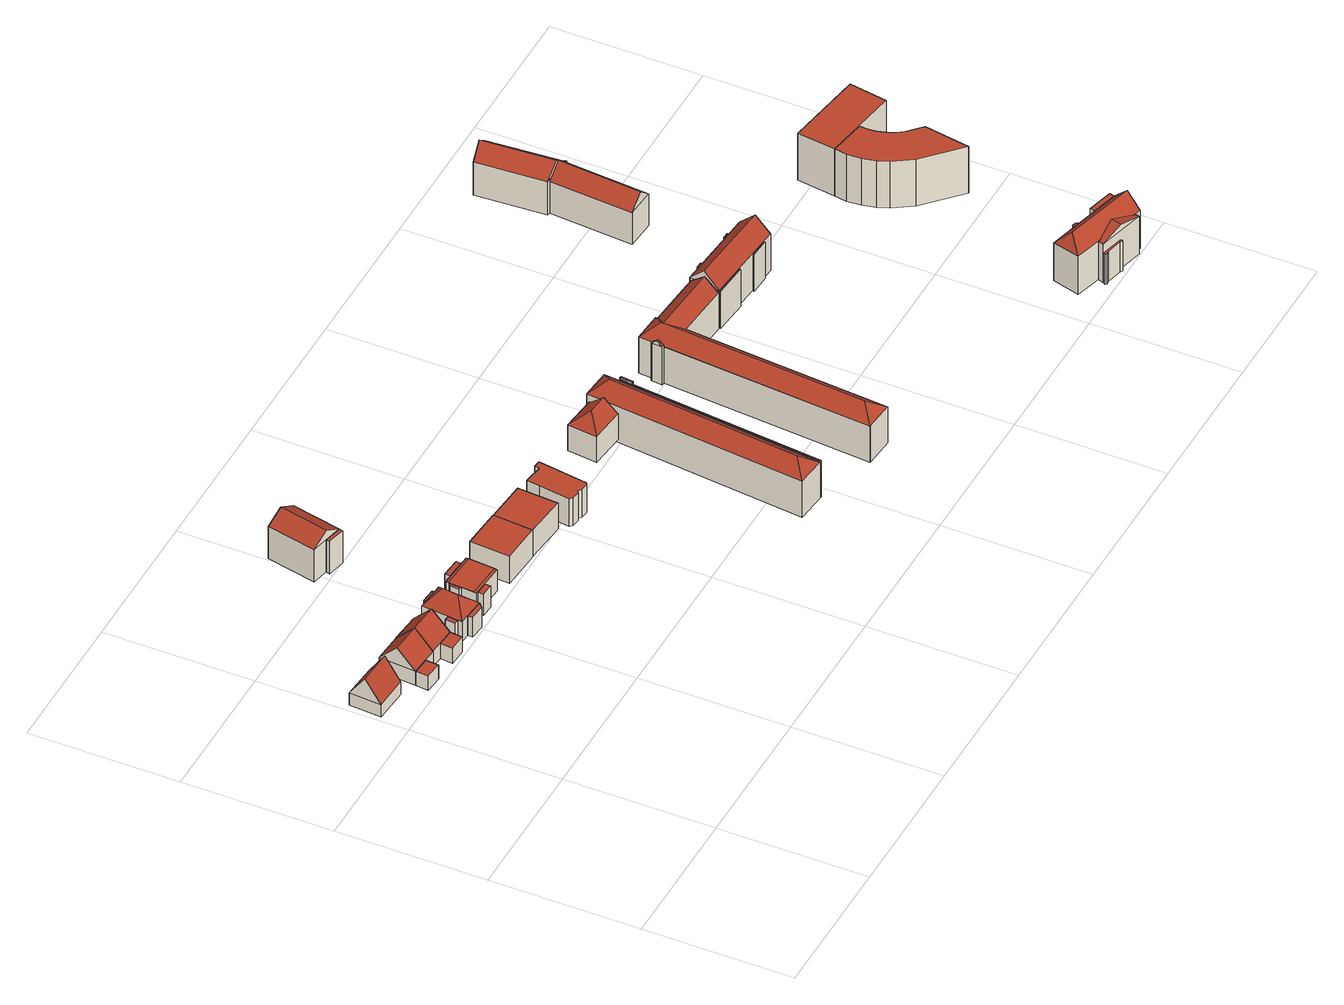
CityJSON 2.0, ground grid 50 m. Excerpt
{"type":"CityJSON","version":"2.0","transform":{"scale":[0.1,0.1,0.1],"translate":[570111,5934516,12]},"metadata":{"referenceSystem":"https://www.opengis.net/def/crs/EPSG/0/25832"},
"CityObjects":{
"building1":{"type":"Building","attributes":{"name":"Horner Weg","Gemeindeschluessel":"02100123","function":"31001_1010","yearOfConstruction":1948,"roofType":"3100","measuredHeight":12.49,"storeysAboveGround":1},"address":[{"country":"Germany","locality":"Hamburg","thoroughfareNumber":"18","thoroughfareName":"Horner Weg","postcode":"20535"}],"geometry":[{"type":"Solid","lod":"2","boundaries":[[[[0,1,2,3]],[[4,5,1,0]],[[6,7,5,4]],[[3,2,7,6]],[[0,8,4]],[[6,9,3]],[[3,9,8,0]],[[4,8,9,6]],[[1,5,7,2]]]],"semantics":{"surfaces":[{"type":"WallSurface"},{"type":"RoofSurface","Flaechenneigung":"34.8526026104007","Flaechenrichtung":"3.89291122959074","Flaechengroesse":"110.09253140653"},{"type":"RoofSurface","Flaechenneigung":"34.8526026102502","Flaechenrichtung":"183.892911234305","Flaechengroesse":"110.092531400291"},{"type":"GroundSurface"}],"values":[[0,0,0,0,0,0,1,2,3]]}}]},
"building2":{"type":"Building","attributes":{"name":"Horner Weg","Gemeindeschluessel":"02100123","function":"31001_1010"},"children":["building2-1","building2-2"]},
"building2-1":{"type":"BuildingPart","attributes":{"roofType":"1000","measuredHeight":5.53,"storeysAboveGround":2},"parents":["building2"],"geometry":[{"type":"Solid","lod":"2","boundaries":[[[[10,11,12,13]],[[14,15,11,10]],[[16,17,15,14]],[[13,12,17,16]],[[14,10,13,16]],[[11,15,17,12]]]],"semantics":{"surfaces":[{"type":"WallSurface"},{"type":"RoofSurface","Flaechenneigung":"90","Flaechenrichtung":"0","Flaechengroesse":"24.8585359583339"},{"type":"GroundSurface"}],"values":[[0,0,0,0,1,2]]}}]},
"building2-2":{"type":"BuildingPart","attributes":{"roofType":"3100","measuredHeight":12.01,"storeysAboveGround":2},"parents":["building2"],"geometry":[{"type":"Solid","lod":"2","boundaries":[[[[18,19,20,21]],[[22,23,19,18]],[[10,11,23,22]],[[21,20,11,10]],[[18,24,22]],[[10,25,21]],[[21,25,24,18]],[[22,24,25,10]],[[19,23,11,20]]]],"semantics":{"surfaces":[{"type":"WallSurface"},{"type":"RoofSurface","Flaechenneigung":"43.7075275971367","Flaechenrichtung":"4.18349128236379","Flaechengroesse":"91.0079345782828"},{"type":"RoofSurface","Flaechenneigung":"43.7074460789337","Flaechenrichtung":"184.176523746377","Flaechengroesse":"91.0248006931569"},{"type":"GroundSurface"}],"values":[[0,0,0,0,0,0,1,2,3]]}}]},
"building3":{"type":"Building","attributes":{"name":"Horner Weg","Gemeindeschluessel":"02100123","function":"31001_1010"},"children":["building3-1","building3-2"]},
"building3-1":{"type":"BuildingPart","attributes":{"roofType":"3100","measuredHeight":12.28,"storeysAboveGround":2},"parents":["building3"],"geometry":[{"type":"Solid","lod":"2","boundaries":[[[[26,27,28,29]],[[30,31,27,26]],[[32,33,31,30]],[[29,28,33,32]],[[26,34,30]],[[32,24,29]],[[29,24,34,26]],[[30,34,24,32]],[[27,31,33,28]]]],"semantics":{"surfaces":[{"type":"WallSurface"},{"type":"RoofSurface","Flaechenneigung":"43.920664907986","Flaechenrichtung":"4.18509675404066","Flaechengroesse":"88.6047266477994"},{"type":"RoofSurface","Flaechenneigung":"43.9208764146306","Flaechenrichtung":"184.175905247163","Flaechengroesse":"88.5896426304972"},{"type":"GroundSurface"}],"values":[[0,0,0,0,0,0,1,2,3]]}}]},
"building3-2":{"type":"BuildingPart","attributes":{"roofType":"1000","measuredHeight":5.85,"storeysAboveGround":2},"parents":["building3"],"geometry":[{"type":"Solid","lod":"2","boundaries":[[[[35,36,31,30]],[[37,38,36,35]],[[39,40,38,37]],[[30,31,40,39]],[[37,35,30,39]],[[36,38,40,31]]]],"semantics":{"surfaces":[{"type":"WallSurface"},{"type":"RoofSurface","Flaechenneigung":"90","Flaechenrichtung":"0","Flaechengroesse":"24.5048740722702"},{"type":"GroundSurface"}],"values":[[0,0,0,0,1,2]]}}]},
"building4":{"type":"Building","attributes":{"name":"Horner Weg","Gemeindeschluessel":"02100123","function":"31001_1010"},"children":["building4-1","building4-2","building4-3","building4-4"]},
"building4-1":{"type":"BuildingPart","attributes":{"roofType":"1000","measuredHeight":7.62,"storeysAboveGround":2},"parents":["building4"],"geometry":[{"type":"Solid","lod":"2","boundaries":[[[[41,42,43,44]],[[45,46,42,41]],[[47,48,46,45]],[[44,43,48,47]],[[45,41,44,47]],[[42,46,48,43]]]],"semantics":{"surfaces":[{"type":"WallSurface"},{"type":"RoofSurface","Flaechenneigung":"90","Flaechenrichtung":"0","Flaechengroesse":"10.0272831053999"},{"type":"GroundSurface"}],"values":[[0,0,0,0,1,2]]}}]},
"building4-2":{"type":"BuildingPart","attributes":{"roofType":"3200","measuredHeight":12.54,"storeysAboveGround":2},"parents":["building4"],"geometry":[{"type":"Solid","lod":"2","boundaries":[[[[49,50,51,52]],[[53,54,50,49]],[[45,46,54,53]],[[52,51,46,45]],[[49,55,53]],[[45,56,52]],[[52,56,55,49]],[[53,55,56,45]],[[50,54,46,51]]]],"semantics":{"surfaces":[{"type":"WallSurface"},{"type":"RoofSurface","Flaechenneigung":"40.7324836329846","Flaechenrichtung":"4.63906590196266","Flaechengroesse":"31.9949053331126"},{"type":"RoofSurface","Flaechenneigung":"40.7327168262308","Flaechenrichtung":"184.956370637221","Flaechengroesse":"32.5444125493901"},{"type":"RoofSurface","Flaechenneigung":"45.2819648506291","Flaechenrichtung":"275.167254443343","Flaechengroesse":"67.3929323221707"},{"type":"RoofSurface","Flaechenneigung":"45.2824573420767","Flaechenrichtung":"94.6646449435071","Flaechengroesse":"67.5847860449293"},{"type":"GroundSurface"}],"values":[[0,0,0,0,1,2,3,4,5]]}}]},
"building4-3":{"type":"BuildingPart","attributes":{"roofType":"1000","measuredHeight":7.62,"storeysAboveGround":2},"parents":["building4"],"geometry":[{"type":"Solid","lod":"2","boundaries":[[[[57,58,59,60]],[[61,62,58,57]],[[63,64,62,61]],[[60,59,64,63]],[[61,57,60,63]],[[58,62,64,59]]]],"semantics":{"surfaces":[{"type":"WallSurface"},{"type":"RoofSurface","Flaechenneigung":"90","Flaechenrichtung":"0","Flaechengroesse":"5.15399444291157"},{"type":"GroundSurface"}],"values":[[0,0,0,0,1,2]]}}]},
"building4-4":{"type":"BuildingPart","attributes":{"roofType":"1000","measuredHeight":7.62,"storeysAboveGround":2},"parents":["building4"],"geometry":[{"type":"Solid","lod":"2","boundaries":[[[[65,66,67,68]],[[69,70,66,65]],[[71,72,70,69]],[[68,67,72,71]],[[69,65,68,71]],[[66,70,72,67]]]],"semantics":{"surfaces":[{"type":"WallSurface"},{"type":"RoofSurface","Flaechenneigung":"90","Flaechenrichtung":"0","Flaechengroesse":"3.50050199956899"},{"type":"GroundSurface"}],"values":[[0,0,0,0,1,2]]}}]},
"building5":{"type":"Building","attributes":{"name":"Horner Weg","Gemeindeschluessel":"02100123","function":"31001_1010"},"children":["building5-1","building5-2","building5-3","building5-4"]},
"building5-1":{"type":"BuildingPart","attributes":{"roofType":"1000","measuredHeight":8.13,"storeysAboveGround":2},"parents":["building5"],"geometry":[{"type":"Solid","lod":"2","boundaries":[[[[73,74,75,76]],[[77,78,74,73]],[[79,80,78,77]],[[76,75,80,79]],[[77,73,76,79]],[[74,78,80,75]]]],"semantics":{"surfaces":[{"type":"WallSurface"},{"type":"RoofSurface","Flaechenneigung":"90","Flaechenrichtung":"0","Flaechengroesse":"3.47528910107803"},{"type":"GroundSurface"}],"values":[[0,0,0,0,1,2]]}}]},
"building5-2":{"type":"BuildingPart","attributes":{"roofType":"9999","measuredHeight":8.37,"storeysAboveGround":2},"parents":["building5"],"geometry":[{"type":"Solid","lod":"2","boundaries":[[[[81,82,83,84]],[[85,86,82,81]],[[87,88,86,85]],[[84,83,88,87]],[[84,89,90,81]],[[81,90,91,85]],[[85,91,92,87]],[[87,92,89,84]],[[90,89,92,91]],[[82,86,88,83]]]],"semantics":{"surfaces":[{"type":"WallSurface"},{"type":"RoofSurface","Flaechenneigung":"75.4841899901395","Flaechenrichtung":"3.6880737577569","Flaechengroesse":"11.4127121527375"},{"type":"RoofSurface","Flaechenneigung":"75.4837590941895","Flaechenrichtung":"183.595085376377","Flaechengroesse":"11.3741205967967"},{"type":"RoofSurface","Flaechenneigung":"90","Flaechenrichtung":"0","Flaechengroesse":"105.922825208993"},{"type":"GroundSurface"}],"values":[[0,0,0,0,1,0,2,0,3,4]]}}]},
"building5-3":{"type":"BuildingPart","attributes":{"roofType":"1000","measuredHeight":8.13,"storeysAboveGround":2},"parents":["building5"],"geometry":[{"type":"Solid","lod":"2","boundaries":[[[[93,94,95,96]],[[97,98,94,93]],[[99,100,98,97]],[[96,95,100,99]],[[97,93,96,99]],[[94,98,100,95]]]],"semantics":{"surfaces":[{"type":"WallSurface"},{"type":"RoofSurface","Flaechenneigung":"90","Flaechenrichtung":"0","Flaechengroesse":"11.9389406461214"},{"type":"GroundSurface"}],"values":[[0,0,0,0,1,2]]}}]},
"building5-4":{"type":"BuildingPart","attributes":{"roofType":"1000","measuredHeight":8.13,"storeysAboveGround":2},"parents":["building5"],"geometry":[{"type":"Solid","lod":"2","boundaries":[[[[101,102,103,104]],[[105,106,102,101]],[[107,108,106,105]],[[104,103,108,107]],[[105,101,104,107]],[[102,106,108,103]]]],"semantics":{"surfaces":[{"type":"WallSurface"},{"type":"RoofSurface","Flaechenneigung":"90","Flaechenrichtung":"0","Flaechengroesse":"8.30901760429952"},{"type":"GroundSurface"}],"values":[[0,0,0,0,1,2]]}}]},
"building6":{"type":"Building","attributes":{"name":"Horner Weg","Gemeindeschluessel":"02100123","function":"31001_1010"},"children":["building6-1","building6-2"]},
"building6-1":{"type":"BuildingPart","attributes":{"roofType":"1000","measuredHeight":12.48,"storeysAboveGround":4},"parents":["building6"],"geometry":[{"type":"Solid","lod":"2","boundaries":[[[[109,110,111,112]],[[113,114,110,109]],[[115,116,114,113]],[[112,111,116,115]],[[113,109,112,115]],[[110,114,116,111]]]],"semantics":{"surfaces":[{"type":"WallSurface"},{"type":"RoofSurface","Flaechenneigung":"90","Flaechenrichtung":"0","Flaechengroesse":"8.28769293933228"},{"type":"GroundSurface"}],"values":[[0,0,0,0,1,2]]}}]},
"building6-2":{"type":"BuildingPart","attributes":{"roofType":"3100","measuredHeight":16.01,"storeysAboveGround":4},"parents":["building6"],"geometry":[{"type":"Solid","lod":"2","boundaries":[[[[117,118,119,120]],[[121,122,118,117]],[[112,111,122,121]],[[120,119,111,112]],[[117,123,121]],[[112,124,120]],[[120,124,123,117]],[[121,123,124,112]],[[118,122,111,119]]]],"semantics":{"surfaces":[{"type":"WallSurface"},{"type":"RoofSurface","Flaechenneigung":"59.2282086206612","Flaechenrichtung":"281.858018406211","Flaechengroesse":"117.758327448661"},{"type":"RoofSurface","Flaechenneigung":"59.2283531523498","Flaechenrichtung":"102.019369707493","Flaechengroesse":"117.393577707519"},{"type":"GroundSurface"}],"values":[[0,0,0,0,0,0,1,2,3]]}}]},
"building7":{"type":"Building","attributes":{"name":"Horner Weg","Gemeindeschluessel":"02100123","function":"31001_1010","yearOfConstruction":1968,"roofType":"1000","measuredHeight":10.33,"storeysAboveGround":3},"address":[{"country":"Germany","locality":"Hamburg","thoroughfareNumber":"28","thoroughfareName":"Horner Weg","postcode":"20535"}],"geometry":[{"type":"Solid","lod":"2","boundaries":[[[[125,126,127,128]],[[129,130,126,125]],[[131,132,130,129]],[[128,127,132,131]],[[129,125,128,131]],[[126,130,132,127]]]],"semantics":{"surfaces":[{"type":"WallSurface"},{"type":"RoofSurface","Flaechenneigung":"90","Flaechenrichtung":"0","Flaechengroesse":"182.858620002935"},{"type":"GroundSurface"}],"values":[[0,0,0,0,1,2]]}}]},
"building8":{"type":"Building","attributes":{"name":"Horner Weg","Gemeindeschluessel":"02100123","function":"31001_1010","yearOfConstruction":1968,"roofType":"1000","measuredHeight":10.16,"storeysAboveGround":3},"address":[{"country":"Germany","locality":"Hamburg","thoroughfareNumber":"30","thoroughfareName":"Horner Weg","postcode":"20535"}],"geometry":[{"type":"Solid","lod":"2","boundaries":[[[[133,134,135,136]],[[137,138,134,133]],[[139,140,138,137]],[[136,135,140,139]],[[137,133,136,139]],[[134,138,140,135]]]],"semantics":{"surfaces":[{"type":"WallSurface"},{"type":"RoofSurface","Flaechenneigung":"90","Flaechenrichtung":"0","Flaechengroesse":"191.903389497404"},{"type":"GroundSurface"}],"values":[[0,0,0,0,1,2]]}}]},
"building9":{"type":"Building","attributes":{"name":"Horner Weg","Gemeindeschluessel":"02100123","function":"31001_1010","yearOfConstruction":1983,"roofType":"1000","measuredHeight":10.66,"storeysAboveGround":2},"address":[{"country":"Germany","locality":"Hamburg","thoroughfareNumber":"32","thoroughfareName":"Horner Weg","postcode":"20535"}],"geometry":[{"type":"Solid","lod":"2","boundaries":[[[[141,142,143,144]],[[145,146,142,141]],[[147,148,146,145]],[[149,150,148,147]],[[151,152,150,149]],[[153,154,152,151]],[[155,156,154,153]],[[157,158,156,155]],[[159,160,158,157]],[[161,162,160,159]],[[163,164,162,161]],[[165,166,164,163]],[[167,168,166,165]],[[169,170,168,167]],[[144,143,170,169]],[[167,165,163,161,159,157,155,153,151,149,147,145,141,144,169]],[[142,146,148,150,152,154,156,158,160,162,164,166,168,170,143]]]],"semantics":{"surfaces":[{"type":"WallSurface"},{"type":"RoofSurface","Flaechenneigung":"90","Flaechenrichtung":"0","Flaechengroesse":"140.956654000747"},{"type":"GroundSurface"}],"values":[[0,0,0,0,0,0,0,0,0,0,0,0,0,0,0,1,2]]}}]},
"building10":{"type":"Building","attributes":{"name":"Horner Weg","Gemeindeschluessel":"02100123","function":"31001_1010"},"children":["building10-1","building10-2","building10-3"]},
"building10-1":{"type":"BuildingPart","attributes":{"roofType":"3200","measuredHeight":17.91,"storeysAboveGround":4},"parents":["building10"],"geometry":[{"type":"Solid","lod":"2","boundaries":[[[[171,172,173,174]],[[175,176,172,171]],[[177,178,176,175]],[[174,173,178,177]],[[171,179,175]],[[177,180,174]],[[174,180,179,171]],[[175,179,180,177]],[[172,176,178,173]]]],"semantics":{"surfaces":[{"type":"WallSurface"},{"type":"RoofSurface","Flaechenneigung":"50.6069085281362","Flaechenrichtung":"5.85704416267401","Flaechengroesse":"30.9371172395511"},{"type":"RoofSurface","Flaechenneigung":"50.6070567068677","Flaechenrichtung":"185.767127555478","Flaechengroesse":"31.2114610694154"},{"type":"RoofSurface","Flaechenneigung":"51.569571813231","Flaechenrichtung":"275.870656486316","Flaechengroesse":"441.986115928842"},{"type":"RoofSurface","Flaechenneigung":"51.5695599802855","Flaechenrichtung":"95.8343444802725","Flaechengroesse":"441.936248462091"},{"type":"GroundSurface"}],"values":[[0,0,0,0,1,2,3,4,5]]}}]},
"building10-2":{"type":"BuildingPart","attributes":{"roofType":"1000","measuredHeight":14.23,"storeysAboveGround":4},"parents":["building10"],"geometry":[{"type":"Solid","lod":"2","boundaries":[[[[181,182,183,184]],[[185,186,182,181]],[[187,178,186,185]],[[184,183,178,187]],[[185,181,184,187]],[[182,186,178,183]]]],"semantics":{"surfaces":[{"type":"WallSurface"},{"type":"RoofSurface","Flaechenneigung":"90","Flaechenrichtung":"0","Flaechengroesse":"32.9356275946585"},{"type":"GroundSurface"}],"values":[[0,0,0,0,1,2]]}}]},
"building10-3":{"type":"BuildingPart","attributes":{"roofType":"1000","measuredHeight":14.97,"storeysAboveGround":4},"parents":["building10"],"geometry":[{"type":"Solid","lod":"2","boundaries":[[[[188,189,182,190]],[[191,192,189,188]],[[193,194,192,191]],[[190,182,194,193]],[[191,188,190,193]],[[189,192,194,182]]]],"semantics":{"surfaces":[{"type":"WallSurface"},{"type":"RoofSurface","Flaechenneigung":"90","Flaechenrichtung":"0","Flaechengroesse":"2.38617457875379"},{"type":"GroundSurface"}],"values":[[0,0,0,0,1,2]]}}]},
"building11":{"type":"Building","attributes":{"name":"Horner Weg","Gemeindeschluessel":"02100123","function":"31001_1010","yearOfConstruction":1983,"roofType":"5000","measuredHeight":13.96,"storeysAboveGround":3},"address":[{"country":"Germany","locality":"Hamburg","thoroughfareNumber":"36","thoroughfareName":"Horner Weg","postcode":"20535"}],"geometry":[{"type":"Solid","lod":"2","boundaries":[[[[195,196,197,198]],[[199,200,196,195]],[[201,202,200,199]],[[198,197,202,201]],[[195,203,199]],[[201,204,198]],[[198,204,203,195]],[[199,203,204,201]],[[196,200,202,197]]]],"semantics":{"surfaces":[{"type":"WallSurface"},{"type":"RoofSurface","Flaechenneigung":"50.9883101877894","Flaechenrichtung":"276.505875234352","Flaechengroesse":"31.9298351445269"},{"type":"RoofSurface","Flaechenneigung":"51.4405909465387","Flaechenrichtung":"186.183057408277","Flaechengroesse":"61.4960418272661"},{"type":"RoofSurface","Flaechenneigung":"51.4409636175868","Flaechenrichtung":"6.19048429929168","Flaechengroesse":"61.1545922024071"},{"type":"GroundSurface"}],"values":[[0,0,0,0,1,0,2,3,4]]}}]},
"building12":{"type":"Building","attributes":{"name":"Horner Weg","Gemeindeschluessel":"02100123","function":"31001_1010"},"children":["building12-1","building12-2","building12-3","building12-4","building12-5"]},
"building12-1":{"type":"BuildingPart","attributes":{"roofType":"3100","measuredHeight":16.16,"storeysAboveGround":4},"parents":["building12"],"geometry":[{"type":"Solid","lod":"2","boundaries":[[[[205,206,207,208]],[[209,210,206,205]],[[211,212,210,209]],[[208,207,212,211]],[[205,213,209]],[[211,214,208]],[[208,214,213,205]],[[209,213,214,211]],[[206,210,212,207]]]],"semantics":{"surfaces":[{"type":"WallSurface"},{"type":"RoofSurface","Flaechenneigung":"52.2196790005464","Flaechenrichtung":"4.50960345900894","Flaechengroesse":"2.17239978819423"},{"type":"RoofSurface","Flaechenneigung":"52.2218404700095","Flaechenrichtung":"184.474151248581","Flaechengroesse":"2.17161278860448"},{"type":"GroundSurface"}],"values":[[0,0,0,0,0,0,1,2,3]]}}]},
"building12-2":{"type":"BuildingPart","attributes":{"roofType":"1000","measuredHeight":13.95,"storeysAboveGround":4},"parents":["building12"],"geometry":[{"type":"Solid","lod":"2","boundaries":[[[[215,216,206,217]],[[218,219,216,215]],[[220,221,219,218]],[[217,206,221,220]],[[218,215,217,220]],[[216,219,221,206]]]],"semantics":{"surfaces":[{"type":"WallSurface"},{"type":"RoofSurface","Flaechenneigung":"90","Flaechenrichtung":"0","Flaechengroesse":"15.957371060621"},{"type":"GroundSurface"}],"values":[[0,0,0,0,1,2]]}}]},
"building12-3":{"type":"BuildingPart","attributes":{"roofType":"3200","measuredHeight":17.85,"storeysAboveGround":4},"parents":["building12"],"geometry":[{"type":"Solid","lod":"2","boundaries":[[[[222,223,224,225]],[[218,219,223,222]],[[226,227,219,218]],[[225,224,227,226]],[[222,228,218]],[[226,229,225]],[[225,229,228,222]],[[218,228,229,226]],[[223,219,227,224]]]],"semantics":{"surfaces":[{"type":"WallSurface"},{"type":"RoofSurface","Flaechenneigung":"51.5868527286803","Flaechenrichtung":"184.48924316661","Flaechengroesse":"31.1594821710752"},{"type":"RoofSurface","Flaechenneigung":"51.586967554613","Flaechenrichtung":"4.48628863150185","Flaechengroesse":"31.3487947181183"},{"type":"RoofSurface","Flaechenneigung":"51.9075242339525","Flaechenrichtung":"94.5273193827724","Flaechengroesse":"466.421203947373"},{"type":"RoofSurface","Flaechenneigung":"51.9075155577139","Flaechenrichtung":"274.50389831742","Flaechengroesse":"466.419545514757"},{"type":"GroundSurface"}],"values":[[0,0,0,0,1,2,3,4,5]]}}]},
"building12-4":{"type":"BuildingPart","attributes":{"roofType":"1000","measuredHeight":13.95,"storeysAboveGround":4},"parents":["building12"],"geometry":[{"type":"Solid","lod":"2","boundaries":[[[[230,231,224,225]],[[232,233,231,230]],[[225,224,233,232]],[[230,225,232]],[[231,233,224]]]],"semantics":{"surfaces":[{"type":"WallSurface"},{"type":"RoofSurface","Flaechenneigung":"90","Flaechenrichtung":"0","Flaechengroesse":"0.052929121752114"},{"type":"GroundSurface"}],"values":[[0,0,0,1,2]]}}]},
"building12-5":{"type":"BuildingPart","attributes":{"roofType":"5000","measuredHeight":17.84,"storeysAboveGround":4},"parents":["building12"],"geometry":[{"type":"Solid","lod":"2","boundaries":[[[[234,235,236,237]],[[232,233,235,234]],[[238,239,233,232]],[[237,236,239,238]],[[234,240,232]],[[238,241,237]],[[237,241,240,234]],[[232,240,241,238]],[[235,233,239,236]]]],"semantics":{"surfaces":[{"type":"WallSurface"},{"type":"RoofSurface","Flaechenneigung":"-51.9797903679617","Flaechenrichtung":"274.537565080953","Flaechengroesse":"30.5623472423051"},{"type":"RoofSurface","Flaechenneigung":"51.2154338772854","Flaechenrichtung":"184.406812380412","Flaechengroesse":"132.889243837503"},{"type":"RoofSurface","Flaechenneigung":"51.2137180022229","Flaechenrichtung":"4.29860172744506","Flaechengroesse":"135.046926431197"},{"type":"GroundSurface"}],"values":[[0,0,0,0,1,0,2,3,4]]}}]},
"building13":{"type":"Building","attributes":{"name":"Horner Weg","Gemeindeschluessel":"02100123","function":"31001_1010"},"children":["building13-1","building13-2","building13-3","building13-4","building13-5"]},
"building13-1":{"type":"BuildingPart","attributes":{"roofType":"1000","measuredHeight":14.18,"storeysAboveGround":4},"parents":["building13"],"geometry":[{"type":"Solid","lod":"2","boundaries":[[[[242,243,244,245]],[[246,247,243,242]],[[248,249,247,246]],[[245,244,249,248]],[[246,242,245,248]],[[243,247,249,244]]]],"semantics":{"surfaces":[{"type":"WallSurface"},{"type":"RoofSurface","Flaechenneigung":"90","Flaechenrichtung":"0","Flaechengroesse":"0.957914940832642"},{"type":"GroundSurface"}],"values":[[0,0,0,0,1,2]]}}]},
"building13-2":{"type":"BuildingPart","attributes":{"roofType":"3100","measuredHeight":19.35,"storeysAboveGround":4},"parents":["building13"],"geometry":[{"type":"Solid","lod":"2","boundaries":[[[[250,251,252,253]],[[254,255,251,250]],[[256,257,255,254]],[[253,252,257,256]],[[250,258,254]],[[256,259,253]],[[253,259,258,250]],[[254,258,259,256]],[[251,255,257,252]]]],"semantics":{"surfaces":[{"type":"WallSurface"},{"type":"RoofSurface","Flaechenneigung":"45.6330506758297","Flaechenrichtung":"184.841948944151","Flaechengroesse":"216.820576328674"},{"type":"RoofSurface","Flaechenneigung":"45.6302553784776","Flaechenrichtung":"4.67254137868418","Flaechengroesse":"214.232587134441"},{"type":"GroundSurface"}],"values":[[0,0,0,0,0,0,1,2,3]]}}]},
"building13-3":{"type":"BuildingPart","attributes":{"roofType":"1000","measuredHeight":14.18,"storeysAboveGround":4},"parents":["building13"],"geometry":[{"type":"Solid","lod":"2","boundaries":[[[[260,261,262,263]],[[264,265,261,260]],[[250,251,265,264]],[[263,262,251,250]],[[264,260,263,250]],[[261,265,251,262]]]],"semantics":{"surfaces":[{"type":"WallSurface"},{"type":"RoofSurface","Flaechenneigung":"90","Flaechenrichtung":"0","Flaechengroesse":"5.93649851885324"},{"type":"GroundSurface"}],"values":[[0,0,0,0,1,2]]}}]},
"building13-4":{"type":"BuildingPart","attributes":{"roofType":"1000","measuredHeight":14.18,"storeysAboveGround":4},"parents":["building13"],"geometry":[{"type":"Solid","lod":"2","boundaries":[[[[266,267,268,269]],[[270,271,267,266]],[[272,273,271,270]],[[269,268,273,272]],[[270,266,269,272]],[[267,271,273,268]]]],"semantics":{"surfaces":[{"type":"WallSurface"},{"type":"RoofSurface","Flaechenneigung":"90","Flaechenrichtung":"0","Flaechengroesse":"2.84276626140913"},{"type":"GroundSurface"}],"values":[[0,0,0,0,1,2]]}}]},
"building13-5":{"type":"BuildingPart","attributes":{"roofType":"1000","measuredHeight":14.18,"storeysAboveGround":4},"parents":["building13"],"geometry":[{"type":"Solid","lod":"2","boundaries":[[[[274,275,276,277]],[[278,279,275,274]],[[280,281,279,278]],[[277,276,281,280]],[[278,274,277,280]],[[275,279,281,276]]]],"semantics":{"surfaces":[{"type":"WallSurface"},{"type":"RoofSurface","Flaechenneigung":"90","Flaechenrichtung":"0","Flaechengroesse":"1.05153833857315"},{"type":"GroundSurface"}],"values":[[0,0,0,0,1,2]]}}]},
"building14":{"type":"Building","attributes":{"name":"Caspar-Voght-StraÃe","Gemeindeschluessel":"02100123","function":"31001_1010"},"children":["building14-1","building14-2","building14-3"]},
"building14-1":{"type":"BuildingPart","attributes":{"roofType":"3100","measuredHeight":16.79,"storeysAboveGround":4},"parents":["building14"],"geometry":[{"type":"Solid","lod":"2","boundaries":[[[[282,283,284,285]],[[286,287,283,282]],[[288,289,287,286]],[[285,284,289,288]],[[282,290,286]],[[288,291,285]],[[285,291,290,282]],[[286,290,291,288]],[[283,287,289,284]]]],"semantics":{"surfaces":[{"type":"WallSurface"},{"type":"RoofSurface","Flaechenneigung":"47.6306454501993","Flaechenrichtung":"274.180462198944","Flaechengroesse":"185.231097004303"},{"type":"RoofSurface","Flaechenneigung":"47.6307422150309","Flaechenrichtung":"94.1796351275215","Flaechengroesse":"185.206345448034"},{"type":"GroundSurface"}],"values":[[0,0,0,0,0,0,1,2,3]]}}]},
"building14-2":{"type":"BuildingPart","attributes":{"roofType":"3100","measuredHeight":17.34,"storeysAboveGround":4},"parents":["building14"],"geometry":[{"type":"Solid","lod":"2","boundaries":[[[[292,293,294,295]],[[296,297,293,292]],[[298,299,297,296]],[[295,294,299,298]],[[292,300,296]],[[298,301,295]],[[295,301,300,292]],[[296,300,301,298]],[[293,297,299,294]]]],"semantics":{"surfaces":[{"type":"WallSurface"},{"type":"RoofSurface","Flaechenneigung":"48.5073653896029","Flaechenrichtung":"265.989462843605","Flaechengroesse":"164.836289554053"},{"type":"RoofSurface","Flaechenneigung":"48.5081156393382","Flaechenrichtung":"86.0224099459416","Flaechengroesse":"171.683609195346"},{"type":"GroundSurface"}],"values":[[0,0,0,0,0,0,1,2,3]]}}]},
"building14-3":{"type":"BuildingPart","attributes":{"roofType":"1000","measuredHeight":12.8,"storeysAboveGround":4},"parents":["building14"],"geometry":[{"type":"Solid","lod":"2","boundaries":[[[[302,303,304,305]],[[306,287,303,302]],[[298,299,287,306]],[[305,304,299,298]],[[306,302,305,298]],[[303,287,299,304]]]],"semantics":{"surfaces":[{"type":"WallSurface"},{"type":"RoofSurface","Flaechenneigung":"90","Flaechenrichtung":"0","Flaechengroesse":"0.191014283293739"},{"type":"GroundSurface"}],"values":[[0,0,0,0,1,2]]}}]},
"building15":{"type":"Building","attributes":{"name":"Hammer Berg","Gemeindeschluessel":"02100123","function":"31001_1010"},"children":["building15-1","building15-2","building15-3","building15-4","building15-5"]},
"building15-1":{"type":"BuildingPart","attributes":{"roofType":"5000","measuredHeight":19.54,"storeysAboveGround":5},"parents":["building15"],"geometry":[{"type":"Solid","lod":"2","boundaries":[[[[307,308,309,310]],[[311,312,308,307]],[[313,314,312,311]],[[310,309,314,313]],[[307,315,311]],[[313,316,310]],[[310,316,315,307]],[[311,315,316,313]],[[308,312,314,309]]]],"semantics":{"surfaces":[{"type":"WallSurface"},{"type":"RoofSurface","Flaechenneigung":"29.671578163768","Flaechenrichtung":"284.334648593649","Flaechengroesse":"26.6133687337503"},{"type":"RoofSurface","Flaechenneigung":"44.7659572754858","Flaechenrichtung":"195.423829064743","Flaechengroesse":"179.456872610549"},{"type":"RoofSurface","Flaechenneigung":"44.7702554717786","Flaechenrichtung":"14.6950675453489","Flaechengroesse":"179.505190166063"},{"type":"GroundSurface"}],"values":[[0,0,0,0,1,0,2,3,4]]}}]},
"building15-2":{"type":"BuildingPart","attributes":{"roofType":"1000","measuredHeight":14.63,"storeysAboveGround":5},"parents":["building15"],"geometry":[{"type":"Solid","lod":"2","boundaries":[[[[317,318,319,320]],[[321,322,318,317]],[[313,314,322,321]],[[320,319,314,313]],[[321,317,320,313]],[[318,322,314,319]]]],"semantics":{"surfaces":[{"type":"WallSurface"},{"type":"RoofSurface","Flaechenneigung":"90","Flaechenrichtung":"0","Flaechengroesse":"16.0312913148953"},{"type":"GroundSurface"}],"values":[[0,0,0,0,1,2]]}}]},
"building15-3":{"type":"BuildingPart","attributes":{"roofType":"5000","measuredHeight":16.94,"storeysAboveGround":5},"parents":["building15"],"geometry":[{"type":"Solid","lod":"2","boundaries":[[[[323,324,325,326]],[[327,328,324,323]],[[329,330,328,327]],[[326,325,330,329]],[[323,331,327]],[[329,332,326]],[[326,332,331,323]],[[327,331,332,329]],[[324,328,330,325]]]],"semantics":{"surfaces":[{"type":"WallSurface"},{"type":"RoofSurface","Flaechenneigung":"-46.2688626521552","Flaechenrichtung":"15.7509148472301","Flaechengroesse":"27.5364819431858"},{"type":"RoofSurface","Flaechenneigung":"74.3292604379959","Flaechenrichtung":"285.365789651498","Flaechengroesse":"25.7441061599164"},{"type":"RoofSurface","Flaechenneigung":"74.3293094501282","Flaechenrichtung":"105.001829478464","Flaechengroesse":"23.6316537697387"},{"type":"GroundSurface"}],"values":[[0,0,0,0,1,0,2,3,4]]}}]},
"building15-4":{"type":"BuildingPart","attributes":{"roofType":"1000","measuredHeight":14.63,"storeysAboveGround":5},"parents":["building15"],"geometry":[{"type":"Solid","lod":"2","boundaries":[[[[333,334,335,336]],[[337,338,334,333]],[[339,340,338,337]],[[336,335,340,339]],[[337,333,336,339]],[[334,338,340,335]]]],"semantics":{"surfaces":[{"type":"WallSurface"},{"type":"RoofSurface","Flaechenneigung":"90","Flaechenrichtung":"0","Flaechengroesse":"1.84356964778248"},{"type":"GroundSurface"}],"values":[[0,0,0,0,1,2]]}}]},
"building15-5":{"type":"BuildingPart","attributes":{"roofType":"1000","measuredHeight":11.56,"storeysAboveGround":5},"parents":["building15"],"geometry":[{"type":"Solid","lod":"2","boundaries":[[[[341,342,343,344]],[[345,346,342,341]],[[347,325,346,345]],[[348,349,325,347]],[[350,351,349,348]],[[352,353,351,350]],[[354,355,353,352]],[[344,343,355,354]],[[352,350,348,347,345,341,344,354]],[[342,346,325,349,351,353,355,343]]]],"semantics":{"surfaces":[{"type":"WallSurface"},{"type":"RoofSurface","Flaechenneigung":"90","Flaechenrichtung":"0","Flaechengroesse":"7.05055206873486"},{"type":"GroundSurface"}],"values":[[0,0,0,0,0,0,0,0,1,2]]}}]},
"building16":{"type":"Building","attributes":{"name":"Hammer Berg","Gemeindeschluessel":"02100123","function":"31001_1010"},"children":["building16-1","building16-2"]},
"building16-1":{"type":"BuildingPart","attributes":{"roofType":"1000","measuredHeight":18.13,"storeysAboveGround":5},"parents":["building16"],"geometry":[{"type":"Solid","lod":"2","boundaries":[[[[356,357,358,359]],[[360,361,357,356]],[[362,363,361,360]],[[359,358,363,362]],[[360,356,359,362]],[[357,361,363,358]]]],"semantics":{"surfaces":[{"type":"WallSurface"},{"type":"RoofSurface","Flaechenneigung":"90","Flaechenrichtung":"0","Flaechengroesse":"342.621911506757"},{"type":"GroundSurface"}],"values":[[0,0,0,0,1,2]]}}]},
"building16-2":{"type":"BuildingPart","attributes":{"roofType":"1000","measuredHeight":18.13,"storeysAboveGround":5},"parents":["building16"],"geometry":[{"type":"Solid","lod":"2","boundaries":[[[[364,365,366,367]],[[356,357,365,364]],[[368,369,357,356]],[[370,371,369,368]],[[372,373,371,370]],[[374,375,373,372]],[[376,377,375,374]],[[378,379,377,376]],[[380,381,379,378]],[[382,383,381,380]],[[384,385,383,382]],[[386,387,385,384]],[[388,389,387,386]],[[367,366,389,388]],[[386,384,382,380,378,376,374,372,370,368,356,364,367,388]],[[365,357,369,371,373,375,377,379,381,383,385,387,389,366]]]],"semantics":{"surfaces":[{"type":"WallSurface"},{"type":"RoofSurface","Flaechenneigung":"90","Flaechenrichtung":"0","Flaechengroesse":"398.158548939904"},{"type":"GroundSurface"}],"values":[[0,0,0,0,0,0,0,0,0,0,0,0,0,0,1,2]]}}]}
},
"vertices":[
[128,1191,70],[128,1191,23],[12,1199,23],[12,1199,70],[121,1084,70],[121,1084,23],[5,1092,70],[5,1092,23],[125,1138,148],[9,1145,148],
[180,1064,73],[180,1064,18],[177,1022,18],[177,1022,73],[238,1060,73],[238,1060,18],[235,1017,73],[235,1017,18],
[290,1181,73],[290,1181,18],[189,1188,18],[189,1188,73],[281,1057,73],[281,1057,18],[286,1119,138],[184,1126,138],
[389,1173,74],[389,1173,15],[290,1181,15],[290,1181,74],[380,1050,74],[380,1050,15],[281,1057,74],[281,1057,15],[384,1112,138],
[377,1008,74],[377,1008,15],[319,1012,74],[319,1012,15],[322,1054,74],[322,1054,15],
[444,1023,98],[444,1023,22],[443,1006,22],[443,1006,98],[511,1017,98],[511,1017,22],[493,1002,98],[493,1002,22],
[424,1164,98],[424,1164,22],[411,1026,22],[411,1026,98],[522,1156,98],[522,1156,22],[470,1118,147],[465,1064,147],
[398,1041,98],[398,1041,22],[413,1040,22],[413,1040,98],[400,1075,98],[400,1075,22],[416,1074,98],[416,1074,22],
[448,1169,98],[448,1169,22],[448,1162,22],[448,1162,98],[497,1165,98],[497,1165,22],[496,1158,98],[496,1158,22],
[537,1126,102],[537,1126,21],[534,1094,21],[534,1094,102],[547,1133,102],[547,1133,21],[544,1093,102],[544,1093,21],
[669,1138,102],[669,1138,21],[548,1146,21],[548,1146,102],[661,1033,102],[661,1033,21],[541,1041,102],[541,1041,21],[547,1137,104],[668,1129,104],[662,1042,104],[541,1050,104],
[577,1163,102],[577,1163,21],[576,1145,21],[576,1145,102],[643,1158,102],[643,1158,21],[642,1140,102],[642,1140,21],
[588,1018,102],[588,1018,21],[590,1038,21],[590,1038,102],[545,1021,102],[545,1021,21],[547,1040,102],[547,1040,21],
[576,1494,145],[576,1494,20],[579,1507,20],[579,1507,145],[516,1507,145],[516,1507,20],[519,1520,145],[519,1520,20],
[498,1699,145],[498,1699,20],[463,1532,20],[463,1532,145],[614,1674,145],[614,1674,20],[556,1686,180],[521,1520,180],
[717,1149,124],[717,1149,20],[708,1015,20],[708,1015,124],[854,1140,124],[854,1140,20],[844,1006,124],[844,1006,20],
[854,1140,122],[854,1140,21],[844,1006,21],[844,1006,122],[995,1128,122],[995,1128,21],[986,992,122],[986,992,21],
[1068,968,115],[1068,968,9],[1076,960,9],[1076,960,115],[1058,962,115],[1058,962,9],[1033,966,115],[1033,966,9],[1024,974,115],[1024,974,9],[1038,1078,115],[1038,1078,9],[1044,1122,115],[1044,1122,9],[1054,1121,115],[1054,1121,9],[1109,1113,115],[1109,1113,9],[1112,1130,115],[1112,1130,9],[1134,1127,115],[1134,1127,9],[1134,1125,115],[1134,1125,9],[1114,979,115],[1114,979,9],[1111,962,115],[1111,962,9],[1102,955,115],[1102,955,9],
[1429,1115,153],[1429,1115,14],[1353,376,14],[1353,376,153],[1528,1105,153],[1528,1105,14],[1453,366,153],[1453,366,14],[1474,1062,193],[1408,419,193],
[1527,1054,156],[1527,1054,14],[1523,1054,14],[1523,1054,156],[1458,365,156],[1458,365,14],[1453,366,156],
[1532,1053,163],[1532,1053,14],[1527,1054,163],[1528,1012,163],[1528,1012,14],[1522,1012,163],[1522,1012,14],
[1298,1019,125],[1298,1019,25],[1418,1006,25],[1418,1006,125],[1309,1118,125],[1309,1118,25],[1428,1106,125],[1428,1106,25],[1353,1063,165],[1423,1056,165],
[1718,1039,160],[1718,1039,13],[1709,1040,13],[1709,1040,160],[1715,1002,160],[1715,1002,13],[1706,1003,160],[1706,1003,13],[1716,1021,175],[1707,1021,175],
[1720,1039,153],[1720,1039,13],[1718,1039,153],[1662,304,153],[1662,304,13],[1660,304,153],[1660,304,13],
[1761,296,153],[1761,296,13],[1823,1081,13],[1823,1081,153],[1724,1089,153],[1724,1089,13],[1715,349,192],[1770,1036,192],
[1824,1074,153],[1824,1074,13],[1823,1074,153],[1823,1074,13],
[1815,978,153],[1815,978,13],[2001,963,13],[2001,963,153],[2016,1060,153],[2016,1060,13],[1769,1030,192],[2009,1012,192],
[2069,1061,162],[2069,1061,20],[2088,1059,20],[2088,1059,162],[2070,1066,162],[2070,1066,20],[2089,1064,162],[2089,1064,20],
[2001,961,162],[2001,961,20],[2295,936,20],[2295,936,162],[2017,1065,162],[2017,1065,20],[2304,1042,162],[2304,1042,20],[2009,1013,214],[2299,989,214],
[2114,946,162],[2114,946,20],[2115,951,20],[2115,951,162],[2000,956,162],[2000,956,20],
[2256,935,162],[2256,935,20],[2257,939,20],[2257,939,162],[2191,940,162],[2191,940,20],[2192,945,162],[2192,945,20],
[2221,1054,162],[2221,1054,20],[2220,1049,20],[2220,1049,162],[2241,1052,162],[2241,1052,20],[2241,1047,162],[2241,1047,20],
[2238,1629,148],[2238,1629,25],[2217,1350,25],[2217,1350,148],[2336,1621,148],[2336,1621,25],[2315,1343,148],[2315,1343,25],[2287,1625,193],[2266,1346,193],
[2212,1864,153],[2212,1864,25],[2228,1629,25],[2228,1629,153],[2314,1877,153],[2314,1877,25],[2332,1622,153],[2332,1622,25],[2263,1870,198],[2280,1625,198],
[2336,1626,153],[2336,1626,25],[2331,1626,25],[2331,1626,153],[2336,1621,153],
[2599,83,162],[2599,83,15],[2862,8,15],[2862,8,162],[2622,174,162],[2622,174,15],[2887,106,162],[2887,106,15],[2638,121,211],[2875,57,211],
[2806,145,162],[2806,145,15],[2802,128,15],[2802,128,162],[2892,123,162],[2892,123,15],
[2684,59,162],[2684,59,15],[2678,40,15],[2678,40,162],[2842,14,162],[2842,14,15],[2838,0,162],[2838,0,15],[2769,60,185],[2758,20,185],
[2718,158,162],[2718,158,15],[2708,152,15],[2708,152,162],[2730,155,162],[2730,155,15],[2737,144,162],[2737,144,15],
[2677,27,131],[2677,27,15],[2688,29,15],[2688,29,131],[2672,31,131],[2672,31,15],[2678,40,131],[2752,22,131],[2752,22,15],[2753,14,131],[2753,14,15],[2749,11,131],[2749,11,15],[2742,16,131],[2742,16,15],
[2687,919,191],[2687,919,10],[2948,877,10],[2948,877,191],[2704,1047,191],[2704,1047,10],[2969,1005,191],[2969,1005,10],
[2681,876,191],[2681,876,10],[2684,830,10],[2684,830,191],[2812,899,191],[2812,899,10],[2811,871,191],[2811,871,10],[2813,844,191],[2813,844,10],[2821,817,191],[2821,817,10],[2833,791,191],[2833,791,10],[2849,768,191],[2849,768,10],[2894,724,191],[2894,724,10],[2869,571,191],[2869,571,10],[2750,684,191],[2750,684,10],[2709,749,191],[2709,749,10],[2695,785,191],[2695,785,10]
]}
